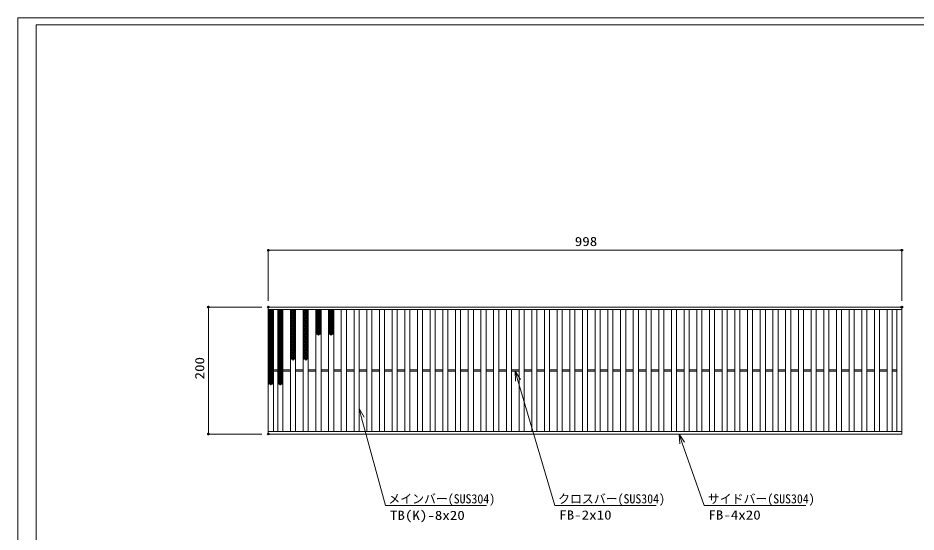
# Model space of a CAD drawing. Units: millimetres on the paper. Extents: x -216 to 216, y -153 to 153.
# Drawn here: x -215.3 to 67.6, y -9.4 to 152.6 of the extents above; entities that cross this region are included whole.
import ezdxf
from ezdxf.enums import TextEntityAlignment as Align

# ---------------------------------------------------------------- set-up
doc = ezdxf.new("R2010")
doc.units = ezdxf.units.MM
doc.header["$PDMODE"] = 32
doc.header["$PDSIZE"] = 0.5
for name, color, linetype, lineweight in [('0-0_A1FRAME', 1, 'Continuous', 9), ('0-2_寸法', 4, 'Continuous', 9), ('0-3_0', 7, 'Continuous', 9), ('0-5_蓋', 3, 'Continuous', 9)]:
    doc.layers.add(name, color=color, linetype=linetype, lineweight=lineweight)
doc.layers.add('0-4_Defpoints', color=7, linetype='Continuous')
doc.styles.add('ＭＳ ゴシック', font='')
doc.styles.get('ＭＳ ゴシック').set_extended_font_data('MS Gothic')

# ---------------------------------------------------------------- blocks, each defined once
blk = doc.blocks.new('_Dot')
at = {"layer": '0-3_0'}
for p, q in [((-0.5, 0), (-1, 0)), ((0.489, 0.1), (-0.489, 0.1)), ((0.399, 0.3), (-0.399, 0.3)), ((0.458, -0.199), (-0.458, -0.199)), ((0.3, -0.399), (-0.3, -0.399))]:
    blk.add_line(p, q, dxfattribs=at)
for points in [[(0.5, 0), (0.496, 0.063), (0.484, 0.124), (0.465, 0.184), (0.438, 0.241), (0.405, 0.294), (0.364, 0.342), (0.319, 0.385), (0.268, 0.422), (0.213, 0.452), (0.155, 0.476), (0.094, 0.491), (0.031, 0.499), (-0.031, 0.499), (-0.094, 0.491), (-0.155, 0.476), (-0.213, 0.452), (-0.268, 0.422), (-0.319, 0.385), (-0.364, 0.342), (-0.405, 0.294), (-0.438, 0.241), (-0.465, 0.184), (-0.484, 0.124), (-0.496, 0.063), (-0.5, 0), (0, 0)], [(-0.5, 0), (-0.496, -0.063), (-0.484, -0.124), (-0.465, -0.184), (-0.438, -0.241), (-0.405, -0.294), (-0.364, -0.342), (-0.319, -0.385), (-0.268, -0.422), (-0.213, -0.452), (-0.155, -0.476), (-0.094, -0.491), (-0.031, -0.499), (0.031, -0.499), (0.094, -0.491), (0.155, -0.476), (0.213, -0.452), (0.268, -0.422), (0.319, -0.385), (0.364, -0.342), (0.405, -0.294), (0.438, -0.241), (0.465, -0.184), (0.484, -0.124), (0.496, -0.063), (0.5, 0), (0, 0)]]:
    blk.add_lwpolyline(points, close=True, dxfattribs=at)
blk = doc.blocks.new('U27')
at = {"layer": '0-5_蓋'}
for centre in [(-0.48, 3.78), (-0.48, 3.22), (-0.48, 2.66), (0, 3.5), (0, 2.94), (0.48, 3.78), (0.48, 3.22), (0.48, 2.66), (-0.48, 2.1), (-0.48, 1.54), (-0.48, 0.98), (-0.48, 0.42), (-0.48, -0.14), (0, 2.38), (0, 1.82), (0, 1.26), (0, 0.7), (0, 0.14), (0.48, 2.1), (0.48, 1.54), (0.48, 0.98), (0.48, 0.42), (0.48, -0.14), (-0.48, -0.7), (-0.48, -1.26), (-0.48, -1.82), (-0.48, -2.38), (-0.48, -2.94), (0, -0.42), (0, -0.98), (0, -1.54), (0, -2.1), (0, -2.66), (0.48, -0.7), (0.48, -1.26), (0.48, -1.82), (0.48, -2.38), (0.48, -2.94), (-0.48, -3.5), (0, -3.22), (0, -3.78), (0.48, -3.5)]:
    blk.add_circle(centre, 0.18, dxfattribs=at)
blk = doc.blocks.new('U28')
at = {"layer": '0-5_蓋'}
for p in [(0, 0), (0, -7.84), (0, -15.68)]:
    blk.add_blockref('U27', p, dxfattribs=at)
blk = doc.blocks.new('U29')
at = {"layer": '0-5_蓋'}
for centre in [(-0.48, 3.78), (-0.48, 3.22), (-0.48, 2.66), (0, 3.5), (0, 2.94), (0.48, 3.78), (0.48, 3.22), (0.48, 2.66), (-0.48, 2.1), (-0.48, 1.54), (-0.48, 0.98), (-0.48, 0.42), (-0.48, -0.14), (0, 2.38), (0, 1.82), (0, 1.26), (0, 0.7), (0, 0.14), (0.48, 2.1), (0.48, 1.54), (0.48, 0.98), (0.48, 0.42), (0.48, -0.14), (-0.48, -0.7), (-0.48, -1.26), (-0.48, -1.82), (-0.48, -2.38), (-0.48, -2.94), (0, -0.42), (0, -0.98), (0, -1.54), (0, -2.1), (0, -2.66), (0.48, -0.7), (0.48, -1.26), (0.48, -1.82), (0.48, -2.38), (0.48, -2.94), (-0.48, -3.5), (0, -3.22), (0, -3.78), (0.48, -3.5)]:
    blk.add_circle(centre, 0.18, dxfattribs=at)
blk = doc.blocks.new('U30')
at = {"layer": '0-5_蓋'}
for p in [(0, 0), (0, -7.84), (0, -15.68)]:
    blk.add_blockref('U29', p, dxfattribs=at)
blk = doc.blocks.new('U32')
at = {"layer": '0-5_蓋'}
for centre in [(-0.48, 3.78), (-0.48, 3.22), (-0.48, 2.66), (0, 3.5), (0, 2.94), (0.48, 3.78), (0.48, 3.22), (0.48, 2.66), (-0.48, 2.1), (-0.48, 1.54), (-0.48, 0.98), (-0.48, 0.42), (-0.48, -0.14), (0, 2.38), (0, 1.82), (0, 1.26), (0, 0.7), (0, 0.14), (0.48, 2.1), (0.48, 1.54), (0.48, 0.98), (0.48, 0.42), (0.48, -0.14), (-0.48, -0.7), (-0.48, -1.26), (-0.48, -1.82), (-0.48, -2.38), (-0.48, -2.94), (0, -0.42), (0, -0.98), (0, -1.54), (0, -2.1), (0, -2.66), (0.48, -0.7), (0.48, -1.26), (0.48, -1.82), (0.48, -2.38), (0.48, -2.94), (-0.48, -3.5), (0, -3.22), (0, -3.78), (0.48, -3.5)]:
    blk.add_circle(centre, 0.18, dxfattribs=at)
blk = doc.blocks.new('U31')
at = {"layer": '0-5_蓋'}
for p in [(0, 0), (0, -7.84)]:
    blk.add_blockref('U32', p, dxfattribs=at)
blk = doc.blocks.new('U33')
at = {"layer": '0-5_蓋'}
for centre in [(-0.48, 3.78), (-0.48, 3.22), (-0.48, 2.66), (0, 3.5), (0, 2.94), (0.48, 3.78), (0.48, 3.22), (0.48, 2.66), (-0.48, 2.1), (-0.48, 1.54), (-0.48, 0.98), (-0.48, 0.42), (-0.48, -0.14), (0, 2.38), (0, 1.82), (0, 1.26), (0, 0.7), (0, 0.14), (0.48, 2.1), (0.48, 1.54), (0.48, 0.98), (0.48, 0.42), (0.48, -0.14), (-0.48, -0.7), (-0.48, -1.26), (-0.48, -1.82), (-0.48, -2.38), (-0.48, -2.94), (0, -0.42), (0, -0.98), (0, -1.54), (0, -2.1), (0, -2.66), (0.48, -0.7), (0.48, -1.26), (0.48, -1.82), (0.48, -2.38), (0.48, -2.94), (-0.48, -3.5), (0, -3.22), (0, -3.78), (0.48, -3.5)]:
    blk.add_circle(centre, 0.18, dxfattribs=at)
blk = doc.blocks.new('U34')
at = {"layer": '0-5_蓋'}
for p in [(0, 0), (0, -7.84)]:
    blk.add_blockref('U33', p, dxfattribs=at)
blk = doc.blocks.new('U36')
at = {"layer": '0-5_蓋'}
for centre in [(-0.48, 3.78), (-0.48, 3.22), (-0.48, 2.66), (0, 3.5), (0, 2.94), (0.48, 3.78), (0.48, 3.22), (0.48, 2.66), (-0.48, 2.1), (-0.48, 1.54), (-0.48, 0.98), (-0.48, 0.42), (-0.48, -0.14), (0, 2.38), (0, 1.82), (0, 1.26), (0, 0.7), (0, 0.14), (0.48, 2.1), (0.48, 1.54), (0.48, 0.98), (0.48, 0.42), (0.48, -0.14), (-0.48, -0.7), (-0.48, -1.26), (-0.48, -1.82), (-0.48, -2.38), (-0.48, -2.94), (0, -0.42), (0, -0.98), (0, -1.54), (0, -2.1), (0, -2.66), (0.48, -0.7), (0.48, -1.26), (0.48, -1.82), (0.48, -2.38), (0.48, -2.94), (-0.48, -3.5), (0, -3.22), (0, -3.78), (0.48, -3.5)]:
    blk.add_circle(centre, 0.18, dxfattribs=at)
blk = doc.blocks.new('U35')
at = {"layer": '0-5_蓋'}
blk.add_blockref('U36', (0, 0), dxfattribs=at)
blk = doc.blocks.new('U37')
at = {"layer": '0-5_蓋'}
for centre in [(-0.48, 3.78), (-0.48, 3.22), (-0.48, 2.66), (0, 3.5), (0, 2.94), (0.48, 3.78), (0.48, 3.22), (0.48, 2.66), (-0.48, 2.1), (-0.48, 1.54), (-0.48, 0.98), (-0.48, 0.42), (-0.48, -0.14), (0, 2.38), (0, 1.82), (0, 1.26), (0, 0.7), (0, 0.14), (0.48, 2.1), (0.48, 1.54), (0.48, 0.98), (0.48, 0.42), (0.48, -0.14), (-0.48, -0.7), (-0.48, -1.26), (-0.48, -1.82), (-0.48, -2.38), (-0.48, -2.94), (0, -0.42), (0, -0.98), (0, -1.54), (0, -2.1), (0, -2.66), (0.48, -0.7), (0.48, -1.26), (0.48, -1.82), (0.48, -2.38), (0.48, -2.94), (-0.48, -3.5), (0, -3.22), (0, -3.78), (0.48, -3.5)]:
    blk.add_circle(centre, 0.18, dxfattribs=at)
blk = doc.blocks.new('U38')
at = {"layer": '0-5_蓋'}
blk.add_blockref('U37', (0, 0), dxfattribs=at)
blk = doc.blocks.new('MLeader3')
at = {"layer": '0-2_寸法'}
for p, q in [((-107.852, 29.559), (-107.062, 26.665)), ((-99.135, -1.058), (-67.756, -1.058))]:
    blk.add_line(p, q, dxfattribs=at)
for points in [[(-107.837, 26.453), (-107.852, 29.559), (-106.286, 26.876)], [(-107.062, 26.665), (-99.495, -1.058), (-99.135, -1.058)]]:
    blk.add_lwpolyline(points, dxfattribs=at)
at = {"layer": '0-2_寸法', "style": 'ＭＳ ゴシック'}
for s, width, p in [('メインバー(SUS304)', 0.95, (-98.636, -1.213)), ('TB(K)-8x20', 1.2, (-98.135, -6.413))]:
    blk.add_text(s, height=2.889, dxfattribs=dict(at, width=width)).set_placement(p, align=Align.BOTTOM_LEFT)
blk = doc.blocks.new('MLeader4')
at = {"layer": '0-2_寸法'}
for p, q in [((-58.652, 41.316), (-57.803, 38.439)), ((-45.796, -1.058), (-14.25, -1.058))]:
    blk.add_line(p, q, dxfattribs=at)
for points in [[(-58.574, 38.211), (-58.652, 41.316), (-57.032, 38.666)], [(-57.803, 38.439), (-46.156, -1.058), (-45.796, -1.058)]]:
    blk.add_lwpolyline(points, dxfattribs=at)
at = {"layer": '0-2_寸法', "style": 'ＭＳ ゴシック'}
for s, width, p in [('クロスバー(SUS304)', 0.95, (-45.13, -1.213)), ('FB-2x10', 1.2, (-44.796, -6.304))]:
    blk.add_text(s, height=2.889, dxfattribs=dict(at, width=width)).set_placement(p, align=Align.BOTTOM_LEFT)
blk = doc.blocks.new('MLeader5')
at = {"layer": '0-2_寸法'}
for p, q in [((-7.043, 21.516), (-6.056, 18.683)), ((1.184, -1.058), (32.922, -1.058))]:
    blk.add_line(p, q, dxfattribs=at)
for points in [[(-6.815, 18.419), (-7.043, 21.516), (-5.297, 18.948)], [(-6.056, 18.683), (0.824, -1.058), (1.184, -1.058)]]:
    blk.add_lwpolyline(points, dxfattribs=at)
at = {"layer": '0-2_寸法', "style": 'ＭＳ ゴシック'}
for s, width, p in [('サイドバー(SUS304)', 0.95, (2.042, -1.213)), ('FB-4x20', 1.2, (2.184, -6.304))]:
    blk.add_text(s, height=2.889, dxfattribs=dict(at, width=width)).set_placement(p, align=Align.BOTTOM_LEFT)

msp = doc.modelspace()

# ---------------------------------------------------------------- linework, layer by layer
at = {"layer": '0-0_A1FRAME'}
msp.add_line((-209.584, 150.487), (-209.584, -150.495), dxfattribs=at)
msp.add_lwpolyline([(-215.332, 152.642), (-215.332, -152.65), (215.329, -152.65), (215.329, 152.642)], close=True, dxfattribs=at)
msp.add_lwpolyline([(199.523, -150.495), (199.523, 150.487), (-209.584, 150.487)], dxfattribs=at)
at = {"layer": '0-2_寸法'}
for p, q in [((-136.452, 63.516), (-136.452, 79.449)), ((-135.952, 79.449), (62.648, 79.449)), ((63.148, 63.516), (63.148, 79.449)), ((-138.452, 61.516), (-155.34, 61.516)), ((-155.34, 22.016), (-155.34, 61.016)), ((-138.452, 21.516), (-155.34, 21.516))]:
    msp.add_line(p, q, dxfattribs=at)
at = {"layer": '0-4_Defpoints'}
for p in [(63.148, 79.449), (-155.34, 61.516), (-136.452, 61.516), (-136.452, 61.516), (63.148, 61.516), (-136.452, 21.516)]:
    msp.add_point(p, dxfattribs=at)
at = {"layer": '0-5_蓋'}
for p, q in [((-136.452, 21.516), (-136.452, 61.516)), ((-136.452, 61.516), (63.148, 61.516)), ((-136.452, 60.716), (63.148, 60.716)), ((-134.852, 22.316), (-134.852, 60.716)), ((-133.452, 22.316), (-133.452, 60.716)), ((-131.852, 22.316), (-131.852, 60.716)), ((-129.452, 22.316), (-129.452, 60.716)), ((-127.852, 22.316), (-127.852, 60.716)), ((-125.452, 22.316), (-125.452, 60.716)), ((-123.852, 22.316), (-123.852, 60.716)), ((-121.452, 22.316), (-121.452, 60.716)), ((-119.852, 22.316), (-119.852, 60.716)), ((-117.452, 22.316), (-117.452, 60.716)), ((-115.852, 22.316), (-115.852, 60.716)), ((-113.452, 22.316), (-113.452, 60.716)), ((-111.852, 22.316), (-111.852, 60.716)), ((-109.452, 22.316), (-109.452, 60.716)), ((-107.852, 22.316), (-107.852, 60.716)), ((-105.452, 22.316), (-105.452, 60.716)), ((-103.852, 22.316), (-103.852, 60.716)), ((-101.452, 22.316), (-101.452, 60.716)), ((-99.852, 22.316), (-99.852, 60.716)), ((-97.452, 22.316), (-97.452, 60.716)), ((-95.852, 22.316), (-95.852, 60.716)), ((-93.452, 22.316), (-93.452, 60.716)), ((-91.852, 22.316), (-91.852, 60.716)), ((-89.452, 22.316), (-89.452, 60.716)), ((-87.852, 22.316), (-87.852, 60.716)), ((-85.452, 22.316), (-85.452, 60.716)), ((-83.852, 22.316), (-83.852, 60.716)), ((-81.452, 22.316), (-81.452, 60.716)), ((-79.852, 22.316), (-79.852, 60.716)), ((-77.452, 22.316), (-77.452, 60.716)), ((-75.852, 22.316), (-75.852, 60.716)), ((-73.452, 22.316), (-73.452, 60.716)), ((-71.852, 22.316), (-71.852, 60.716)), ((-69.452, 22.316), (-69.452, 60.716)), ((-67.852, 22.316), (-67.852, 60.716)), ((-65.452, 22.316), (-65.452, 60.716)), ((-63.852, 22.316), (-63.852, 60.716)), ((-61.452, 22.316), (-61.452, 60.716)), ((-59.852, 22.316), (-59.852, 60.716)), ((-57.452, 22.316), (-57.452, 60.716)), ((-55.852, 22.316), (-55.852, 60.716)), ((-53.452, 22.316), (-53.452, 60.716)), ((-51.852, 22.316), (-51.852, 60.716)), ((-49.452, 22.316), (-49.452, 60.716)), ((-47.852, 22.316), (-47.852, 60.716)), ((-45.452, 22.316), (-45.452, 60.716)), ((-43.852, 22.316), (-43.852, 60.716)), ((-41.452, 22.316), (-41.452, 60.716)), ((-39.852, 22.316), (-39.852, 60.716)), ((-37.452, 22.316), (-37.452, 60.716)), ((-35.852, 22.316), (-35.852, 60.716)), ((-33.452, 22.316), (-33.452, 60.716)), ((-31.852, 22.316), (-31.852, 60.716)), ((-29.452, 22.316), (-29.452, 60.716)), ((-27.852, 22.316), (-27.852, 60.716)), ((-25.452, 22.316), (-25.452, 60.716)), ((-23.852, 22.316), (-23.852, 60.716)), ((-21.452, 22.316), (-21.452, 60.716)), ((-19.852, 22.316), (-19.852, 60.716)), ((-17.452, 22.316), (-17.452, 60.716)), ((-15.852, 22.316), (-15.852, 60.716)), ((-13.452, 22.316), (-13.452, 60.716)), ((-11.852, 22.316), (-11.852, 60.716)), ((-9.452, 22.316), (-9.452, 60.716)), ((-7.852, 22.316), (-7.852, 60.716)), ((-5.452, 22.316), (-5.452, 60.716)), ((-3.852, 22.316), (-3.852, 60.716)), ((-1.452, 22.316), (-1.452, 60.716)), ((0.148, 22.316), (0.148, 60.716)), ((2.548, 22.316), (2.548, 60.716)), ((4.148, 22.316), (4.148, 60.716)), ((6.548, 22.316), (6.548, 60.716)), ((8.148, 22.316), (8.148, 60.716)), ((10.548, 22.316), (10.548, 60.716)), ((12.148, 22.316), (12.148, 60.716)), ((14.548, 22.316), (14.548, 60.716)), ((16.148, 22.316), (16.148, 60.716)), ((18.548, 22.316), (18.548, 60.716)), ((20.148, 22.316), (20.148, 60.716)), ((22.548, 22.316), (22.548, 60.716)), ((24.148, 22.316), (24.148, 60.716)), ((26.548, 22.316), (26.548, 60.716)), ((28.148, 22.316), (28.148, 60.716)), ((30.548, 22.316), (30.548, 60.716)), ((32.148, 22.316), (32.148, 60.716)), ((34.548, 22.316), (34.548, 60.716)), ((36.148, 22.316), (36.148, 60.716)), ((38.548, 22.316), (38.548, 60.716)), ((40.148, 22.316), (40.148, 60.716)), ((42.548, 22.316), (42.548, 60.716)), ((44.148, 22.316), (44.148, 60.716)), ((46.548, 22.316), (46.548, 60.716)), ((48.148, 22.316), (48.148, 60.716)), ((50.548, 22.316), (50.548, 60.716)), ((52.148, 22.316), (52.148, 60.716)), ((54.548, 22.316), (54.548, 60.716)), ((56.148, 22.316), (56.148, 60.716)), ((58.548, 22.316), (58.548, 60.716)), ((60.148, 22.316), (60.148, 60.716)), ((61.548, 22.316), (61.548, 60.716)), ((63.148, 21.516), (63.148, 61.516)), ((-134.852, 41.716), (-133.452, 41.716)), ((-134.852, 41.316), (-133.452, 41.316)), ((-131.852, 41.716), (-129.452, 41.716)), ((-131.852, 41.316), (-129.452, 41.316)), ((-127.852, 41.716), (-125.452, 41.716)), ((-127.852, 41.316), (-125.452, 41.316)), ((-123.852, 41.716), (-121.452, 41.716)), ((-123.852, 41.316), (-121.452, 41.316)), ((-119.852, 41.716), (-117.452, 41.716)), ((-119.852, 41.316), (-117.452, 41.316)), ((-115.852, 41.716), (-113.452, 41.716)), ((-115.852, 41.316), (-113.452, 41.316)), ((-111.852, 41.716), (-109.452, 41.716)), ((-111.852, 41.316), (-109.452, 41.316)), ((-107.852, 41.716), (-105.452, 41.716)), ((-107.852, 41.316), (-105.452, 41.316)), ((-103.852, 41.716), (-101.452, 41.716)), ((-103.852, 41.316), (-101.452, 41.316)), ((-99.852, 41.716), (-97.452, 41.716)), ((-99.852, 41.316), (-97.452, 41.316)), ((-95.852, 41.716), (-93.452, 41.716)), ((-95.852, 41.316), (-93.452, 41.316)), ((-91.852, 41.716), (-89.452, 41.716)), ((-91.852, 41.316), (-89.452, 41.316)), ((-87.852, 41.716), (-85.452, 41.716)), ((-87.852, 41.316), (-85.452, 41.316)), ((-83.852, 41.716), (-81.452, 41.716)), ((-83.852, 41.316), (-81.452, 41.316)), ((-79.852, 41.716), (-77.452, 41.716)), ((-79.852, 41.316), (-77.452, 41.316)), ((-75.852, 41.716), (-73.452, 41.716)), ((-75.852, 41.316), (-73.452, 41.316)), ((-71.852, 41.716), (-69.452, 41.716)), ((-71.852, 41.316), (-69.452, 41.316)), ((-67.852, 41.716), (-65.452, 41.716)), ((-67.852, 41.316), (-65.452, 41.316)), ((-63.852, 41.716), (-61.452, 41.716)), ((-63.852, 41.316), (-61.452, 41.316)), ((-59.852, 41.716), (-57.452, 41.716)), ((-59.852, 41.316), (-57.452, 41.316)), ((-55.852, 41.716), (-53.452, 41.716)), ((-55.852, 41.316), (-53.452, 41.316)), ((-51.852, 41.716), (-49.452, 41.716)), ((-51.852, 41.316), (-49.452, 41.316)), ((-47.852, 41.716), (-45.452, 41.716)), ((-47.852, 41.316), (-45.452, 41.316)), ((-43.852, 41.716), (-41.452, 41.716)), ((-43.852, 41.316), (-41.452, 41.316)), ((-39.852, 41.716), (-37.452, 41.716)), ((-39.852, 41.316), (-37.452, 41.316)), ((-35.852, 41.716), (-33.452, 41.716)), ((-35.852, 41.316), (-33.452, 41.316)), ((-31.852, 41.716), (-29.452, 41.716)), ((-31.852, 41.316), (-29.452, 41.316)), ((-27.852, 41.716), (-25.452, 41.716)), ((-27.852, 41.316), (-25.452, 41.316)), ((-23.852, 41.716), (-21.452, 41.716)), ((-23.852, 41.316), (-21.452, 41.316)), ((-19.852, 41.716), (-17.452, 41.716)), ((-19.852, 41.316), (-17.452, 41.316)), ((-15.852, 41.716), (-13.452, 41.716)), ((-15.852, 41.316), (-13.452, 41.316)), ((-11.852, 41.716), (-9.452, 41.716)), ((-11.852, 41.316), (-9.452, 41.316)), ((-7.852, 41.716), (-5.452, 41.716)), ((-7.852, 41.316), (-5.452, 41.316)), ((-3.852, 41.716), (-1.452, 41.716)), ((-3.852, 41.316), (-1.452, 41.316)), ((0.148, 41.716), (2.548, 41.716)), ((0.148, 41.316), (2.548, 41.316)), ((4.148, 41.716), (6.548, 41.716)), ((4.148, 41.316), (6.548, 41.316)), ((8.148, 41.716), (10.548, 41.716)), ((8.148, 41.316), (10.548, 41.316)), ((12.148, 41.716), (14.548, 41.716)), ((12.148, 41.316), (14.548, 41.316)), ((16.148, 41.716), (18.548, 41.716)), ((16.148, 41.316), (18.548, 41.316)), ((20.148, 41.716), (22.548, 41.716)), ((20.148, 41.316), (22.548, 41.316)), ((24.148, 41.716), (26.548, 41.716)), ((24.148, 41.316), (26.548, 41.316)), ((28.148, 41.716), (30.548, 41.716)), ((28.148, 41.316), (30.548, 41.316)), ((32.148, 41.716), (34.548, 41.716)), ((32.148, 41.316), (34.548, 41.316)), ((36.148, 41.716), (38.548, 41.716)), ((36.148, 41.316), (38.548, 41.316)), ((40.148, 41.716), (42.548, 41.716)), ((40.148, 41.316), (42.548, 41.316)), ((44.148, 41.716), (46.548, 41.716)), ((44.148, 41.316), (46.548, 41.316)), ((48.148, 41.716), (50.548, 41.716)), ((48.148, 41.316), (50.548, 41.316)), ((52.148, 41.716), (54.548, 41.716)), ((52.148, 41.316), (54.548, 41.316)), ((56.148, 41.716), (58.548, 41.716)), ((56.148, 41.316), (58.548, 41.316)), ((61.548, 41.716), (60.148, 41.716)), ((61.548, 41.316), (60.148, 41.316)), ((-136.452, 22.316), (63.148, 22.316)), ((-136.452, 21.516), (63.148, 21.516))]:
    msp.add_line(p, q, dxfattribs=at)
for centre in [(-135.652, 60.7), (-132.652, 60.7), (-128.652, 60.7), (-124.652, 60.7), (-120.652, 60.7), (-116.652, 60.7)]:
    msp.add_arc(centre, 0.18, 174.88706, 5.11294, dxfattribs=at)

# ---------------------------------------------------------------- block references
at = {"layer": '0-2_寸法', "xscale": 0.5, "yscale": 0.5}
for p, rotation in [((-136.452, 79.449), 180), ((-155.34, 61.516), 90), ((-155.34, 21.516), 270)]:
    msp.add_blockref('_Dot', p, dxfattribs=dict(at, rotation=rotation))
msp.add_blockref('_Dot', (63.148, 79.449), dxfattribs=at)
at = {"layer": '0-2_寸法'}
for name in ['MLeader4', 'MLeader3', 'MLeader5']:
    msp.add_blockref(name, (0, 0), dxfattribs=at)
at = {"layer": '0-5_蓋'}
for name, p in [('U28', (-135.652, 56.64)), ('U30', (-132.652, 56.64)), ('U31', (-128.652, 56.64)), ('U34', (-124.652, 56.64)), ('U35', (-120.652, 56.64)), ('U38', (-116.652, 56.64))]:
    msp.add_blockref(name, p, dxfattribs=at)

# ---------------------------------------------------------------- texts
at = {"layer": '0-2_寸法', "style": 'ＭＳ ゴシック', "width": 1.2}
msp.add_text('998', height=2.889, dxfattribs=at).set_placement((-39.892, 79.894), align=Align.BOTTOM_LEFT)
msp.add_text('200', height=2.889, rotation=90, dxfattribs=at).set_placement((-155.785, 38.716), align=Align.BOTTOM_LEFT)

doc.saveas('drawing.dxf')
